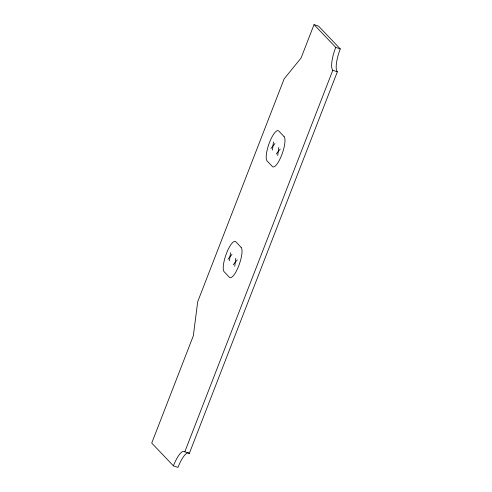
<?xml version="1.0" encoding="UTF-8"?>
<svg xmlns="http://www.w3.org/2000/svg" width="492" height="492" viewBox="0 0 492 492"><rect width="100%" height="100%" fill="white"/><g stroke="black" fill="none" stroke-linecap="round" stroke-linejoin="round"><path stroke-width="0.74" d="M229.469 260.822L230.508 252.728M234.752 266.363L235.791 258.269M272.427 150.066L273.466 141.973M277.709 155.607L278.749 147.514M314.037 24.6L301.086 58.001L284.124 78.898L197.692 301.725L193.319 335.833L151.727 443.071L173.418 465.838L177.963 467.4A19.981 5.492 -71 0 1 189.346 453.372L337.34 71.82A19.981 5.492 -71 0 1 340.273 48.929L318.582 26.162L314.037 24.6L335.735 47.367L340.273 48.929M173.418 465.838A19.981 5.492 -71 0 1 184.801 451.816L332.795 70.258A19.981 5.492 -71 0 1 335.735 47.367M270.938 148.498L274.96 143.541M276.215 154.039L280.243 149.082M227.974 259.253L232.003 254.296M233.257 264.794L237.279 259.837M332.795 70.258L337.34 71.82M184.801 451.816L189.346 453.372M284.044 136.561L278.767 131.02A16.236 4.459 -71 0 0 269.518 142.416A16.236 4.459 -71 0 0 267.131 161.013L272.414 166.56A16.236 4.459 -71 0 0 281.664 155.165A16.236 4.459 -71 0 0 284.044 136.561M241.086 247.316L235.803 241.775A16.236 4.459 -71 0 0 226.554 253.171A16.236 4.459 -71 0 0 224.174 271.775L229.45 277.316A16.236 4.459 -71 0 0 238.7 265.92A16.236 4.459 -71 0 0 241.086 247.316"/></g></svg>
